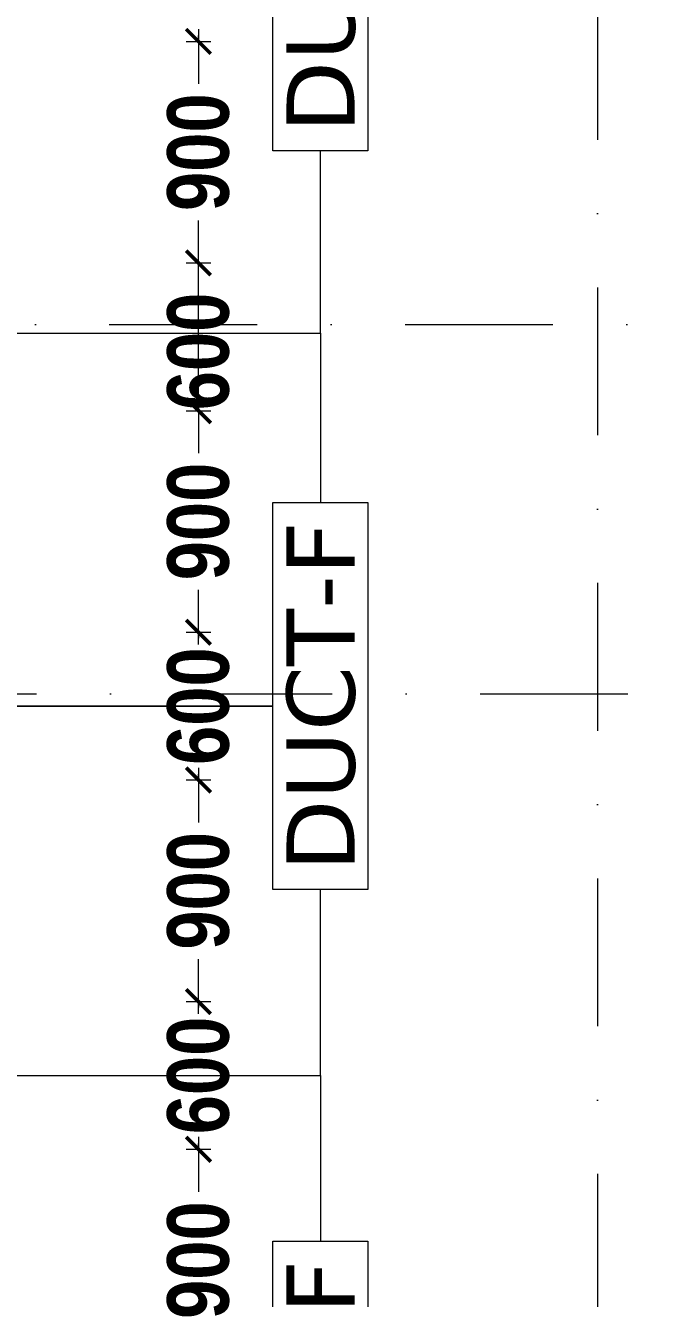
# Model space of a CAD drawing. Header units: millimetres. Extents: x -3092162 to 4513894, y -12317808 to 1849994.
# Drawn here: x -375306 to -372685, y -5829937 to -5824767 of the extents above; entities that cross this region are included whole.
import ezdxf

# ---------------------------------------------------------------- set-up
doc = ezdxf.new("R2010")
doc.units = ezdxf.units.MM
doc.header["$LTSCALE"] = 2
doc.header["$MEASUREMENT"] = 0
doc.linetypes.add('DASHDOT', pattern=[1, 0.5, -0.25, 0, -0.25])
doc.layers.add('D DIM', color=250, linetype='Continuous', lineweight=9)
doc.layers.add('GRID', color=251, linetype='DASHDOT', lineweight=5)
doc.layers.add('duct text', color=7, linetype='Continuous', lineweight=5, true_color=0x30182a)
doc.styles.add('door', font='arial.ttf', dxfattribs={"height": 70})
doc.styles.add('INNER DIM', font='ARIALNB.TTF', dxfattribs={"height": 250})
doc.styles.add('style2', font='verdana.ttf')
doc.dimstyles.new('DOOR', dxfattribs={"dimtxt": 100, "dimasz": 100, "dimexe": 25, "dimexo": 50, "dimgap": 25, "dimtad": 0, "dimtih": 1, "dimtoh": 1, "dimdec": 0, "dimzin": 3, "dimdsep": 46, "dimtxsty": 'door', "dimblk": 'OBLIQUE', "dimcen": 200, "dimclrd": 256, "dimclre": 256, "dimclrt": 256, "dimadec": 0, "dimazin": 0, "dimtfac": 1, "dimtdec": 0, "dimtofl": 0, "dimtmove": 2, "dimatfit": 3, "dimfxl": 300, "dimfxlon": 1, "dimfrac": 1, "dimtolj": 1, "dimtzin": 0, "dimlwd": -1, "dimlwe": -1, "dimarcsym": 0})

# ---------------------------------------------------------------- blocks, each defined once
blk = doc.blocks.new('_Oblique')
at = {"color": 0, "linetype": 'ByBlock', "lineweight": -2}
blk.add_line((-0.5, -0.5), (0.5, 0.5), dxfattribs=at)
blk = doc.blocks.new('_ArchTick')
at = {"color": 0, "linetype": 'ByBlock', "const_width": 0.15}
blk.add_lwpolyline([(-0.5, -0.5), (0.5, 0.5)], dxfattribs=at)

msp = doc.modelspace()

# ---------------------------------------------------------------- linework, layer by layer
at = {"layer": 'D DIM', "ltscale": 100}
for p, q in [((-374604.6, -5824781.2), (-374604.6, -5825003.8)), ((-374654.6, -5824831.2), (-374554.6, -5824831.2)), ((-374654.6, -5824831.2), (-374554.6, -5824831.2)), ((-374604.6, -5824831.2), (-374604.6, -5824807.1)), ((-374604.6, -5825781.2), (-374604.6, -5825558.6)), ((-374604.6, -5825731.2), (-374604.6, -5825631.2)), ((-374654.6, -5825731.2), (-374554.6, -5825731.2)), ((-374654.6, -5825731.2), (-374554.6, -5825731.2)), ((-374604.6, -5826331.2), (-374604.6, -5825731.2)), ((-374604.6, -5826281.2), (-374604.6, -5826503.8)), ((-374654.6, -5826331.2), (-374554.6, -5826331.2)), ((-374654.6, -5826331.2), (-374554.6, -5826331.2)), ((-374604.6, -5826331.2), (-374604.6, -5826431.2)), ((-374604.6, -5827281.2), (-374604.6, -5827058.6)), ((-374654.6, -5827231.2), (-374554.6, -5827231.2)), ((-374654.6, -5827231.2), (-374554.6, -5827231.2)), ((-374604.6, -5827231.2), (-374604.6, -5827255.3)), ((-374604.6, -5827781.2), (-374604.6, -5828003.8)), ((-374654.6, -5827831.2), (-374554.6, -5827831.2)), ((-374654.6, -5827831.2), (-374554.6, -5827831.2)), ((-374604.6, -5827831.2), (-374604.6, -5827807.1)), ((-374604.6, -5828781.2), (-374604.6, -5828558.6)), ((-374654.6, -5828731.2), (-374554.6, -5828731.2)), ((-374654.6, -5828731.2), (-374554.6, -5828731.2)), ((-374604.6, -5828731.2), (-374604.6, -5828755.3)), ((-374604.6, -5829281.2), (-374604.6, -5829503.8)), ((-374654.6, -5829331.2), (-374554.6, -5829331.2)), ((-374654.6, -5829331.2), (-374554.6, -5829331.2)), ((-374604.6, -5829331.2), (-374604.6, -5829307.1))]:
    msp.add_line(p, q, dxfattribs=at)
at = {"layer": 'duct text', "ltscale": 0.1}
for points in [[(-374302.8, -5825276.4), (-374302.8, -5823703.9), (-373916.6, -5823703.9), (-373916.6, -5825276.4)], [(-374302.8, -5828276.4), (-374302.8, -5826703.9), (-373916.6, -5826703.9), (-373916.6, -5828276.4)], [(-374302.8, -5831276.4), (-374302.8, -5829703.9), (-373916.6, -5829703.9), (-373916.6, -5831276.4)]]:
    msp.add_lwpolyline(points, close=True, dxfattribs=at)
at = {"layer": 'GRID', "color": 5, "ltscale": 600}
msp.add_line((-372984.3, -5807829.3), (-372984.3, -5892623.2), dxfattribs=at)
at = {"layer": 'GRID', "color": 6, "ltscale": 600}
for p, q in [((-460173.2, -5825981.2), (-367333.7, -5825981.2)), ((-461068.5, -5827481.2), (-366441.1, -5827481.2))]:
    msp.add_line(p, q, dxfattribs=at)

# ---------------------------------------------------------------- block references
at = {"layer": 'D DIM', "ltscale": 100, "xscale": 100, "yscale": 100, "zscale": 100}
for p, rotation in [((-374604.6, -5824831.2), 90), ((-374604.6, -5825731.2), 270), ((-374604.6, -5825731.2), 270), ((-374604.6, -5826331.2), 90), ((-374604.6, -5826331.2), 90), ((-374604.6, -5827231.2), 270), ((-374604.6, -5827831.2), 90), ((-374604.6, -5828731.2), 270), ((-374604.6, -5829331.2), 90)]:
    msp.add_blockref('_ArchTick', p, dxfattribs=dict(at, rotation=rotation))

# ---------------------------------------------------------------- texts
at = {"layer": 'D DIM', "ltscale": 100, "char_height": 250, "attachment_point": 5, "rotation": 90, "style": 'INNER DIM'}
for s, insert in [('\\A1;900', (-374604.6, -5825281.2)), ('\\A1;600', (-374604.6, -5826090.5)), ('\\A1;900', (-374604.6, -5826781.2)), ('\\A1;600', (-374604.6, -5827531.2)), ('\\A1;900', (-374604.6, -5828281.2)), ('\\A1;600', (-374604.6, -5829031.2)), ('\\A1;900', (-374604.6, -5829781.2))]:
    msp.add_mtext(s, dxfattribs=dict(at, insert=insert))
at = {"layer": 'duct text', "ltscale": 0.1, "char_height": 276.639, "width": 1547.237, "attachment_point": 5, "rotation": 90, "style": 'style2'}
for insert in [(-374106.2, -5824491.8), (-374106.2, -5827491.8), (-374106.2, -5830491.8)]:
    msp.add_mtext('\\pt3043;DUCT-F', dxfattribs=dict(at, insert=insert))

# ---------------------------------------------------------------- leaders
at = {"layer": 'duct text', "ltscale": 0.1}
for points in [[(-375737.7, -5826016), (-374109.7, -5826016), (-374109.7, -5825276.4)], [(-375737.7, -5826016), (-374109.7, -5826016), (-374109.7, -5826703.9)], [(-375813.9, -5827531.2), (-374302.8, -5827531.2), (-375813.9, -5827531.2)], [(-375737.7, -5829031.2), (-374109.7, -5829031.2), (-374109.7, -5828276.4)], [(-375737.7, -5829031.2), (-374109.7, -5829031.2), (-374109.7, -5829703.9)]]:
    msp.add_leader(points, dimstyle='DOOR', dxfattribs=at)

doc.saveas('drawing.dxf')
